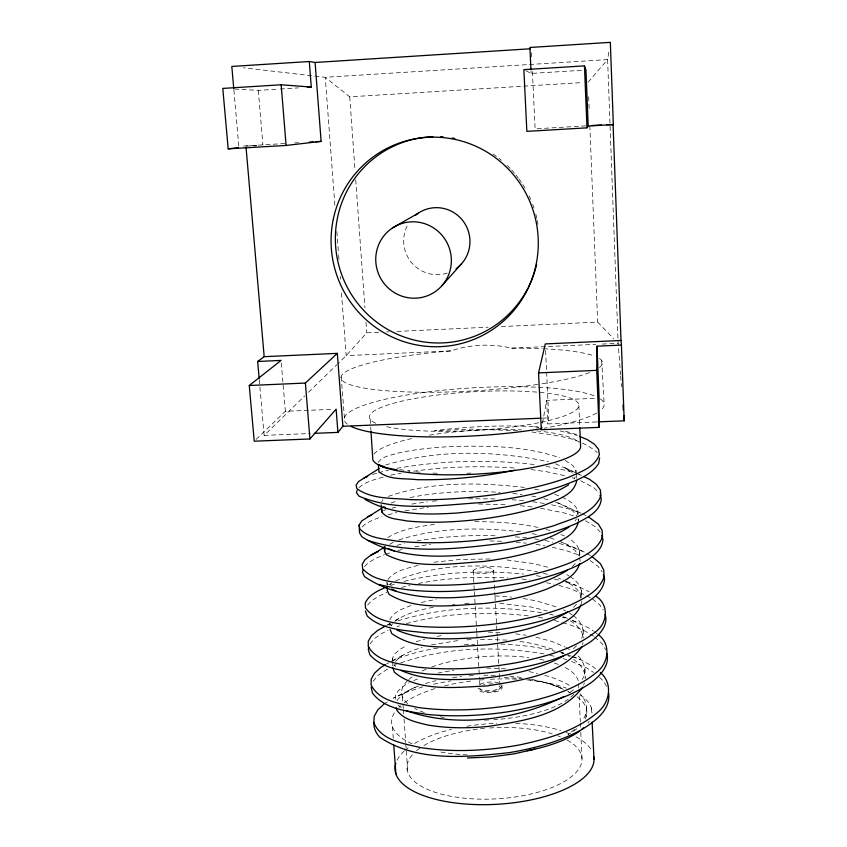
<?xml version="1.0" encoding="UTF-8"?>
<svg xmlns="http://www.w3.org/2000/svg" width="847" height="847" viewBox="0 0 847 847"><rect width="100%" height="100%" fill="white"/><g stroke="black" fill="none" stroke-linecap="round" stroke-linejoin="round"><path stroke-width="0.64" stroke-dasharray="4.24 3.18" d="M579.56 556.13L579.57 550.592L576.945 545.32L571.82 540.418L568.655 538.501M395.39 699.273L395.401 695.736L397.984 690.993L402.981 686.398L409.186 682.693M569.883 576.585C577.252 580.587 584.43 589.639 580.227 598.183M573.144 615.663C580.671 620.332 586.272 630.666 581.264 639.009M586.008 717.007L586.611 706.97L584.726 700.225L580.364 693.862M578.279 656.054C584.472 662.036 587.246 672.01 582.217 679.548M586.611 706.97L585.891 713.947L582.514 720.988M608.771 52.218L607.606 59.608L618.141 343.353L620.607 374.861M596.532 421.944L547.776 423.913L548.771 417.878L546.59 371.653M542.461 423.32L546.654 400.345L596.479 398.259M581.317 603.466L581.953 601.042M582.461 644.715L583.043 642.577M583.668 685.075L584.314 682.82M575.357 520.99L576.373 518.862M574.308 478.777L575.261 476.797M392.659 660.501L392.585 658.087L395.02 653.693L399.9 649.416L407.036 645.372M389.747 619.962C393.844 610.983 404.474 608.146 412.913 604.8M381.711 501.646L382.939 499.719M378.175 462.473C382.664 455.559 392.341 455.167 399.519 452.732C416.29 449.154 433.41 447.544 450.509 446.602C487.004 445.543 524.653 445.744 559.571 457.708M396.968 700.66C402.007 693.185 410.467 689.045 418.672 685.954M373.029 681.327L377.974 675.43L388.053 668.664M395.56 661.518C402.145 653.524 412.775 650.538 422.177 647.214M588.093 82.212L607.606 59.608L325.259 77.289L243.491 67.802M369.948 643.868L374.723 638.384L382.378 633.143L388.074 630.433M391.166 625.435L392.595 623.805M378.62 332.289L366.74 332.839L346.179 355.634L337.699 363.882M576.468 645.816L571.937 650.073M367.609 605.086L371.452 600.872L378.98 596.002L386.878 592.477M389.959 585.245L391.685 583.382M573.525 607.363L577.506 603.064M572.328 566.537L576.849 561.805M364.602 566.569L368.159 562.863L375.549 558.406L384.485 554.69M259.256 379.625L264.148 435.379L304.687 395.962M308.467 392.299L336.757 364.803M362.272 526.876L364.845 524.378L372.098 520.323L382.039 516.511M256.112 439.392L285.365 411.282L333.527 409.27M359.033 487.597C365.713 481.615 374.903 479.455 383.352 477.062M574.605 729.415L567.966 734.593A95.182 35.839 -3.2 0 0 577.432 728.24M570.01 692.444L575.272 688.442M387.788 537.644C402.219 528.337 420.112 526.559 436.756 524.092M394.755 621.359C406.327 612.974 420.641 609.724 434.437 607.055M384.22 703.836L387.27 701.941M395.581 580.978C439.794 562.027 490.826 563.52 537.443 571.778M386.592 664.006L388.847 662.661M389.736 544.272L393.177 542.313M388.667 584.832L390.891 583.572M387.64 624.8L389.715 623.625M395.263 620.502L400.716 617.431M392.299 660.766L403.871 654.625M393.802 665.784L396.1 664.63M415.295 687.192L393.379 698.129L407.947 691.66L423.627 686.589M385.618 465.003C437.92 449.355 495.23 450.466 548.358 461.731M391.123 661.507C406.295 654.466 422.685 650.401 439.159 647.86M413.675 680.607L418.291 678.648M388.434 496.363C431.726 481.202 479.317 482.367 524.367 487.417M386.55 625.414L391.102 623.583M398.863 539.899C438.079 527.268 480.493 527.173 521.096 531.842M391.007 585.393L394.395 584.102M400.673 662.957C446.771 646.79 497.38 645.859 545.193 654.085M391.081 503.054L397.825 500.693M397.179 626.695L399.456 625.901M383.522 510.519L385.988 509.714M385.597 554.224L391.79 552.339M397.931 620.83C444.304 606.494 494.288 604.959 542.006 612.783M372.553 474.479L377.466 473.039M378.694 472.668L388.424 470.17M416.195 641.698L424.686 639.21M388.201 514.775L396.745 512.541M404.167 581.37C443.087 571.683 483.828 570.084 523.637 574.075M421.372 602.471L436.141 599.316M537.559 384.464A130.946 20.752 -3.3 0 1 348.773 384.231A130.946 20.752 -3.3 0 1 450.731 350.912C470.254 344.443 491.398 343.321 511.419 348.17A130.946 20.752 -3.3 0 1 542.196 348.72M425.448 683.487L435.993 680.67M396.915 545.352L404.21 543.446M418.026 565.309C407.132 568.633 392.966 570.539 386.888 581.349L387.058 584.896M406.348 623.614C446.464 612.699 488.857 610.994 530 616.076M431.536 644.842L458.301 640.544M401.584 587.405L409.98 585.362M392.076 508.147L395.708 507.268M433.548 684.196L450.975 680.787M397.984 550.444L402.78 549.364M437.835 673.09L453.833 670.273M436.999 636.383L443.161 635.314M405.11 510.783L428.36 507.152M416.872 540.979C443.341 536.458 470.307 534.88 497.125 535.812M390.7 475.188L401.097 473.187M410.096 497.538C439.678 491.662 470.096 490.498 500.154 492.361M411.938 504.05L427.248 501.869M418.45 583.467C447.819 577.792 477.941 576.235 507.777 577.961M414.818 546.77L430.795 544.229M396.872 468.317C442.843 460.313 490.032 459.254 536.342 464.781M413.601 471.207C447.449 466.496 481.837 465.638 515.918 468.126M434.003 562.207L460.704 559.401L490.784 558.999M452.7 677.579L461.583 676.488M452.436 604.493L454.977 604.207M253.909 146.086L256.482 145.811M243.555 146.044L286.815 143.408M432.372 501.202L437.423 500.757M468.973 675.864L475.051 675.483M234.63 89.062L258.293 90.364L278.97 89.083M280.262 88.999L298.356 87.876M525.945 70.725L531.143 73.435L585.955 70.026M334.872 205.249L325.259 77.289L349.737 96.833L582.831 82.54M464.855 603.466L472.192 603.022M466.93 639.856L473.018 639.474M294.735 142.942L298.695 142.709M585.785 125.875L535.103 128.85L532.371 71.042M246.435 146.086L256.577 145.493M386.539 331.918L389.175 331.802M397.095 331.431L488.137 327.196M501.329 326.582L597.654 322.093L613.683 338.726M464.357 644.8L474.701 644.302M450.731 350.912L346.179 355.634L341.32 290.997M511.419 348.17L595.737 344.358M602.333 344.062L618.141 343.353M542.175 418.143L548.771 417.878M264.148 435.379L310.256 433.516M468.444 498.788L495.029 498.894M480.429 639.284L507.724 640.131M483.648 675.218L496.024 675.292M474.871 521.699C496.681 521.625 518.639 523.023 539.952 527.882M478.544 503.965L507.607 504.791M488.401 632.137L502.07 632.645M489.979 540.937L503.15 541.297M486.612 668.071L507.618 668.961M499.688 603.35L530.815 606.96L547.257 610.962M500.725 644.059C518.999 644.906 537.305 646.79 555.071 651.237M516.109 542.133L526.146 543.171M495.22 595.907L511.482 597.093M504.219 677.314L522.408 678.68M517.708 430.657L471.419 429.143L434.511 430.731A122.794 25.823 -3.3 0 1 534.468 426.708L538.332 427.132M407.492 470.868L410.043 471.059L407.46 470.71M512.033 499.73L523.594 500.609M515.325 536.839L526.802 537.834M520.45 505.744L532.964 507.035M506.982 559.973L533.959 563.668L550.158 567.85M512.869 493.43L522.006 494.447M509.682 676.097L522.8 677.611M531.778 431.959C554.118 435.411 579.581 436.83 597.188 452.594M532.784 501.763L544.282 503.425M521.932 579.02L529.311 579.983M515.823 633.874L526.199 635.239M531.09 469.545L546.379 471.673L566.22 476.014M399.72 469.63L406.168 470.53M534.468 426.708L539.412 427.407M534.595 538.946L538.491 539.497M538.533 617.315L544.642 618.384M540.534 508.221L564.218 512.954L573.631 515.918M536.395 575.716L541.54 576.542M546.146 466.316L567.691 470.805L574.965 473.166M531.747 496.056L537.824 497.221M528.824 679.643C540.693 681.56 552.943 683.709 563.678 689.384M519.836 641.391L533.684 643.731L555.653 650.02M536.077 544.325L544.812 545.87M523.255 598.501L536.797 600.989L558.829 607.701M551.535 504.77L570.38 509.312L581.095 513.229M532.202 533.652L538.226 534.764M531.524 679.23L549.174 683.529L563.308 689.31M534.584 489.153L539.719 490.138M546.559 582.715L553.97 584.176M535.939 637.209L551.81 641.423L564.748 646.875M560.163 430.954L577.305 435.464M544.981 540.502L552.752 542.112M554.404 620.491L561.635 622.376M529.1 671.618L537.538 673.481M554.362 579.115L559.475 580.29M543.88 498.629L551.005 500.598M550.021 655.239L554.849 656.383M552.297 547.194L566.961 550.868L579.697 555.325M549.65 614.117L553.44 615.081M562.292 617.325L564.811 617.971M558.819 585.415L569.671 588.432L585.595 595.134M561.317 652.973L563.806 653.672M572.191 477.697L574.584 478.364M543.372 573.175L548.083 574.52M559.221 543.446L573.027 547.458L584.716 552.212L561.646 542.069M546.251 529.439L549.989 530.55M565.468 431.218L576.521 434.564M562.821 622.736L572.339 625.647L584.652 630.867L593.535 636.224M544.769 675.281L554.425 678.278L564.96 682.798L570.423 686.059M565.743 582.08L575.642 585.256L589.12 591.725M555.664 502.112L581.127 513.144M576.182 473.558L579.814 474.744L576.479 473.166M563.234 658.606L566.759 659.781M571.45 661.348L587.077 668.124L593.588 672.412M572.127 620.544L589.47 628.262L593.376 631.068M550.169 537.856L557.051 540.322M554.796 494.33L560.809 496.575M549.174 683.529L560.47 687.732M567.554 654.71L571.153 656.097M572.35 656.563L580.756 659.802L591.799 665.763L596.553 669.511M558.438 578.099L560.693 578.988M561.55 652.222L563.954 653.175M572.35 656.489L580.756 659.802M580.629 480.768L593.747 487.597L599.104 492.996M563.795 616.902L567.405 618.352M572.212 620.279L578.215 622.704M555.473 463.785L574.584 472.245M560.873 534.489L564.42 535.96M566.41 581.349L575.642 585.256M563.149 616.881L565.362 617.844M585.446 520.725L595.854 527.141L600.131 532.043M558.004 502.864L566.59 506.781L573.017 511.175L577.051 515.982M579.168 474.415L581.466 475.495M559.041 651.311L563.393 653.376M575.367 472.637L564.25 467.364L572.551 473.145M565.129 460.366L572.847 465.585L575.854 470.074L576.076 472.679M567.839 691.554L570.095 692.677L567.956 691.576M563.446 609.861L565.722 611.005M560.492 541.561L568.898 545.828L575.134 550.592L578.977 555.77M582.291 513.663L586.495 515.887M562.016 497.02C569.004 500.482 578.385 505.437 578.014 514.489M586.727 595.759L591.27 598.247M565.86 647.489L570.317 649.935M562.948 579.888C570.296 583.837 579.433 588.644 581.307 597.527M586.77 553.43L590.878 555.844M570.391 620.936C576.489 624.652 582.757 630.401 583.276 637.939M566.791 574.531L568.856 575.896M567.744 655.44L569.713 656.764M573.641 659.4C579.856 663.699 585.33 670.432 585.161 678.341M594.35 631.767L597.283 633.874M569.131 612.72L572.138 614.933M590.126 560.502L597.94 566.325L602.132 571.767M398.016 705.011L402.42 708.516M592.402 598.871L599.983 605.139L603.308 610.009M594.647 636.891L601.995 643.604L605.785 649.84M599.517 677.24L603.964 681.708L606.96 687.224M390.075 623.943L391.579 625.827M394.151 664.524L395.56 666.61M577.919 519.042L578.501 521.085L578.12 515.812M579.486 557.972L580.248 561.265M387.058 582.545L387.386 584.938M233.888 90.078L238.833 146.542M576.182 473.992L576.616 479.201M258.293 90.364L262.919 145.123M281.289 363.035L285.365 411.282M341.182 376.915L344.687 421.033M620.713 376.174L621.539 386.677M575.854 470.074L576.034 472.457M336.862 231.633L338.546 254.058M338.641 255.381L338.938 259.341M340.229 276.482L340.43 279.129M349.737 96.833L355.052 170.66M355.719 179.892L364.941 307.789M365.989 322.294L366.74 332.839M392.415 726.599L393.474 741.051M402.463 696.742L403.288 708.484M403.384 709.786L403.659 713.703M404.03 718.912L405.692 742.396M405.787 743.698L407.809 772.379M370.192 419.233L370.615 425.776M370.7 427.079L370.87 429.694M579.57 550.592L579.867 555.336M473.124 570.836L474.288 590.433M474.362 591.746L475.135 604.811M475.209 606.124L476.448 627.024M476.533 628.336L476.766 632.254M476.84 633.567L477.147 638.786M477.221 640.099L479.55 679.305M479.624 680.607L480.016 687.139M601.688 360.473L604.197 404.464M493.494 570.19A10.228 2.912 -3.3 0 1 477.623 573.26A10.228 2.912 -3.3 0 1 478.799 568.146A10.228 2.912 -3.3 0 1 493.494 570.19L494.892 595.06M494.966 596.362L497.178 635.621M497.253 636.933L499.243 672.264M499.307 673.566L499.974 685.35M591.354 707.87L591.693 714.307M581.381 590.264L581.762 597.453M531.503 52.652L531.747 57.914M545.584 350.531L546.527 370.33M531.016 70.83L531.143 73.435M546.654 400.345L547.776 423.913M583.159 629.543L583.53 638.013M578.808 688.06L578.639 684.154A88.628 31.773 -3.2 0 0 563.308 666.578M579.157 695.863L580.322 721.898M580.386 723.2L580.555 727.107M580.788 732.316L582.016 759.653M578.84 405.522L579.75 426.433M588.676 96.717L589.247 111.211M589.83 125.705L597.654 322.093M389.885 623.551L389.98 625.944M392.585 658.087L392.669 660.268M584.906 668.442L585.235 678.225M577.728 510.529L577.855 514.394M392.69 661.708L392.839 666.536M492.933 153.995A103.366 101.746 68.5 0 1 501.318 160.242M507.109 165.409A103.366 101.746 68.5 0 1 510.773 169.104M511.662 170.067A103.366 101.746 68.5 0 1 515.114 174.016M515.95 175.033A103.366 101.746 68.5 0 1 518.364 178.124M519.137 179.183A103.366 101.746 68.5 0 1 521.381 182.38M522.8 184.54A103.366 101.746 68.5 0 1 525.479 188.976M529.11 195.932A103.366 101.746 68.5 0 1 530.73 199.511M532.678 204.36A103.366 101.746 68.5 0 1 533.97 208.023M535.802 214.217A103.366 101.746 68.5 0 1 537.009 219.288M537.273 220.559A103.366 101.746 68.5 0 1 537.961 224.413M447.269 273.094A33.584 33.065 68.3 0 1 407.079 226.075M599.485 358.503A130.946 20.752 -3.3 0 1 599.443 367.492M589.533 372.585A130.946 20.752 -3.3 0 1 538.883 384.263M543.573 348.784A130.946 20.752 -3.3 0 1 594.53 356.089M500.884 685.774A12.07 4.33 -3.2 0 1 492.414 692.38A12.07 4.33 -3.2 0 1 478.089 688.495M483.055 685.064A12.07 4.33 -3.2 0 1 484.844 684.598M488.835 683.984A12.07 4.33 -3.2 0 1 493.981 683.942M501.805 684.905A12.07 4.32 -3.2 0 1 492.308 690.474A12.07 4.32 -3.2 0 1 478.153 687.722M480.037 684.397A12.07 4.32 -3.2 0 1 499.031 683.042M499.095 686.176A10.058 3.61 -3.2 0 1 492.022 691.681A10.058 3.61 -3.2 0 1 480.09 688.452M573.843 694.307A88.628 31.773 -3.2 0 1 493.854 719.685M488.677 719.961A88.628 31.773 -3.2 0 1 483.552 720.13M444.23 717.536A88.628 31.773 -3.2 0 1 439.455 716.647M424.22 712.539A88.628 31.773 -3.2 0 1 414.681 708.41M407.629 703.635A88.628 31.773 -3.2 0 1 408.01 680.236M408.794 679.516A88.628 31.773 -3.2 0 1 412.383 676.679M422.155 671.025A88.628 31.773 -3.2 0 1 426.772 668.961M431.748 667.023A88.628 31.773 -3.2 0 1 528.761 657.547M539.835 659.305A88.628 31.773 -3.2 0 1 544.96 660.395M554.362 663.021A88.628 31.773 -3.2 0 1 558.385 664.461M567.13 740.077A87.654 35.574 -3.2 0 1 503.785 798.319A87.654 35.574 -3.2 0 1 413.145 753.946M416.502 750.781A87.654 35.574 -3.2 0 1 421.637 746.969M423.934 745.529A87.654 35.574 -3.2 0 1 484.495 728.409M489.598 727.997A87.654 35.574 -3.2 0 1 552.191 733.862M557.866 735.81A87.654 35.574 -3.2 0 1 560.333 736.795M589.268 721.146A100.348 37.787 -3.2 0 1 587.85 723.222M467.29 754.899A100.348 37.787 -3.2 0 1 439.508 751.818M412.245 743.857A100.348 37.787 -3.2 0 1 395.274 711.533M398.884 707.351A100.348 37.787 -3.2 0 1 400.515 705.826M404.284 702.83A100.348 37.787 -3.2 0 1 435.94 688.315M444.58 685.932A100.348 37.787 -3.2 0 1 471.313 680.977M480.09 680.014A100.348 37.787 -3.2 0 1 483.912 679.686M490.297 679.273A100.348 37.787 -3.2 0 1 516.786 679.178M526.898 679.897A100.348 37.787 -3.2 0 1 566.325 688.135M579.973 694.784A100.348 37.787 -3.2 0 1 592 713.047M577.051 696.816A95.182 35.839 -3.2 0 1 585.161 719.018M470.868 473.092A98.887 20.773 -3.3 0 1 466.962 473.24M437.221 473.261A98.887 20.773 -3.3 0 1 431.102 472.986M420.07 472.192A98.887 20.773 -3.3 0 1 416.163 471.811M373.94 454.098A104.255 21.906 -3.3 0 1 413.177 438.238M429.577 435.157A104.255 21.906 -3.3 0 1 521.519 429.874M536.638 430.911A104.255 21.906 -3.3 0 1 579.115 442.769M397.095 760.172A99.65 40.465 -3.2 0 1 403.977 751.3M404.877 750.484A99.65 40.465 -3.2 0 1 408.879 747.255M414.67 743.444A99.65 40.465 -3.2 0 1 451.515 729.373M466.877 726.271A99.65 40.465 -3.2 0 1 496.67 723.296M515.834 723.338A99.65 40.465 -3.2 0 1 560.587 730.527M566.198 732.464A99.65 40.465 -3.2 0 1 568.803 733.481M576.024 736.858A99.65 40.465 -3.2 0 1 592.064 751.321M375.666 423.214A104.859 19.333 -3.3 0 1 428.021 396.332A104.859 19.333 -3.3 0 1 562.482 395.782A104.859 19.333 -3.3 0 1 539.751 422.547M538.565 422.791A104.859 19.333 -3.3 0 1 386.624 426.666M600.375 398.958A130.184 24.023 -3.3 0 1 600.396 410.52M596.68 413.018A130.184 24.023 -3.3 0 1 543.965 428.222M347.439 424.209A130.184 24.023 -3.3 0 1 396.343 396.915A130.184 24.023 -3.3 0 1 537.39 387.248M538.671 387.301A130.184 24.023 -3.3 0 1 596.383 396.756"/><path stroke-width="1.27" d="M621.433 345.078L621.01 340.483L545.277 343.924L538.544 372.892L541.297 429.704L599.03 427.386L599.104 398.143L597.019 346.179L621.433 345.078L624.207 420.821L597.855 421.891M599.03 427.386L596.733 370.361L597.019 346.179M599.612 457.909L598.691 463.51C590.38 476.332 574.615 480.905 561.148 486.252C535.738 494.468 509.354 499.19 482.885 502.462C442.314 504.928 397.539 512.424 359.012 496.183L356.513 492.721L357.095 490.286M541.297 429.704L541.762 427.142M576.722 480.514C574.16 495.251 556.49 499.751 544.737 505.108C524.579 512.054 503.584 516.13 482.494 518.978C457.264 521.985 431.695 523.51 406.359 520.873C398.111 519.02 387.185 519.433 381.743 511.895L382.113 509.936M578.257 522.154C574.933 536.702 557.834 541.773 545.839 547.31C525.765 554.531 504.759 558.702 483.658 561.487C451.758 563.541 416.173 569.65 386.518 554.796L384.559 551.619L385.036 549.396M579.676 563.541C575.526 577.802 559.115 583.371 546.908 589.057C526.919 596.51 505.924 600.777 484.802 603.477C453.42 605.203 417.402 611.322 389.133 594.403L387.354 590.825L387.174 587.267M581 604.684C575.949 618.532 560.354 624.567 547.967 630.348C528.062 638.013 507.067 642.354 485.945 644.959C455.337 646.314 418.196 652.423 391.727 633.503L390.118 629.533M363.077 569.798L362.442 572.117L364.485 576.595C392.023 595.293 426.814 599.305 459.413 597.357C496.321 594.541 535.272 590.02 567.395 570.264M368.953 647.203L368.286 649.427L369.885 654.869C383.786 670.221 406.708 671.004 425.861 673.852C453.092 675.948 480.503 674.403 507.48 670.316C536.342 665.17 565.87 658.235 590.592 641.761C598.797 635.483 608.728 625.711 605.139 614.371M569.089 526.993C536.32 547.924 495.961 552.032 458.079 555.473C425.078 557.675 390.234 555.304 361.754 536.659L359.488 532.689L359.149 524.981L361.785 520.884L382.103 508.009M582.694 687.171C561.254 715.98 521.35 721.242 488.179 726.43C468.01 728.335 447.555 728.473 427.544 724.958C416.597 722.322 403.913 719.876 396.862 710.21L396.227 707.838M586.971 127.844L588.199 126.065L585.955 70.026L584.472 65.875L523.87 69.645L526.855 131.359L586.971 127.844L584.472 65.875M581.878 646.854C560.492 675.853 520.164 680.406 487.067 685.943C457.581 687.097 418.513 692.719 394.3 672.105L392.87 667.743M314.205 433.357L337.921 432.394L342.887 426.274L337.318 353.358L264.179 356.672L257.668 361.478L259.14 378.334M257.668 361.478L281.077 360.42L249.262 385.501L254.227 441.202L309.928 438.968L336.132 409.165L337.921 432.394M441.859 285.778L461.562 263.745M384.22 703.836L377.751 709.945L374.226 716.266L373.845 722.618C381.097 740.522 403.606 743.539 420.186 747.52C453.092 752.623 486.75 750.887 519.423 744.958C546.929 739.071 575.409 731.152 597.304 712.634C609.808 702.946 613.292 683.391 600.354 672.497M249.262 385.501L305.386 383.056L337.318 353.358M385.269 546.844L370.912 555.177L365.025 559.676L362.209 564.25L362.664 568.75C375.295 582.715 396.809 581.815 414.067 584.494C441.255 586.251 468.56 584.779 495.559 581.296C521.032 577.612 546.442 572.297 570.391 562.662C582.651 556.723 597.717 550.614 602.482 536.638L602.09 530.254L598.437 524.219L588.591 516.988M567.617 611.883C540.841 628.94 508.412 634.117 477.38 637.685C450.636 639.083 421.891 641.243 396.862 630.009M379.107 468.56L358.514 481.572L356.079 485.183L356.947 488.677C372.288 499.719 392.997 497.845 410.943 499.677C438.693 500.291 466.432 498.364 493.928 494.712C519.275 491.006 544.589 486.072 568.708 477.263C579.994 472.012 594.806 467.533 599.369 454.627L598.511 449.228L594.382 444.177L587.225 439.561L579.507 436.374M568.718 484.738C535.42 505.363 494.86 509.185 456.724 513.049C425.649 514.997 392.849 515.378 364.941 499.317M385.459 664.683L380.928 667.372L374.596 673.09L371.251 679.008L371.081 684.916C379.604 702.047 402.018 703.889 418.672 707.573C451.949 711.925 485.797 709.934 518.745 703.931C546.008 698.066 574.298 690.57 596.288 672.56C608.686 663.455 611.396 644.313 598.257 634.572M392.394 228.023L418.397 213.116M385.438 626.039L377.614 630.443L371.431 635.779L368.254 641.253L368.286 646.706C378.154 662.936 400.356 663.72 417.148 667.087C450.773 670.708 484.833 668.463 518.046 662.418C545.066 656.594 573.154 649.543 595.25 632.074C607.585 623.561 609.395 604.864 596.119 596.288M563.626 696.636C516.871 720.003 456.554 728.335 406.655 710.802M564.642 655.25C538.501 670.199 508.189 675.737 478.566 678.701C452.679 680.088 425.268 681.094 401.033 670.443M370.912 555.177L378.524 551.429M367.513 516.818L371.812 514.87M364.094 477.962L367.725 476.469M385.353 587.522C377.593 590.878 368.9 594.859 365.248 603L365.481 607.987C376.724 623.17 398.619 623.021 415.612 626.071C442.505 628.389 469.598 627.172 496.353 623.794C521.89 620.142 547.331 614.668 571.206 604.673C583.922 598.395 599.094 591.524 603.996 577.051L603.826 570.19L600.417 563.678L591.905 556.447M534.764 749.15L513.727 753.936L490.847 756.932L467.48 757.98M514.902 470.201C482.684 476.861 449.757 480.281 416.851 479.677C404.4 478.079 389.017 480.355 378.905 471.652L378.387 465.098M309.303 61.513L311.283 87.072L281.172 84.774L222.793 88.416L228.171 148.839L286.095 145.451L321.119 141.396L315.095 62.466L309.303 61.513L231.813 66.447L233.772 88.766M228.171 148.839L238.473 147.738M315.095 62.466L530 48.798M307.397 87.315L311.283 87.072M309.25 142.095L313.199 141.862M315.846 141.703L321.119 141.396M592.286 125.494L601.381 124.964M606.579 124.657L613.344 124.583L588.199 126.065M538.544 372.892L596.733 370.361M342.887 426.274L540.852 418.196M397.254 469.979L382.971 466.972L379.202 464.834M378.715 584.43C427.079 596.669 478.153 591.206 526.58 582.058C548.051 577.051 569.745 571.079 588.601 559.295C595.293 554.372 602.598 548.295 602.948 539.327L601.772 535.548M378.651 465.024L384.707 466.633M367.439 540.312C411.769 554.669 459.857 548.581 505.236 542.969C529.46 538.84 553.694 533.451 576.278 523.51C586.346 518.025 600.407 511.948 601.296 498.809L599.983 495.326M388.064 548.401L394.141 551.037M584.123 476.766L589.501 479.296L596.436 484.389L600.322 489.937L600.947 495.823C593.26 514.224 570.719 519.063 553.906 525.701C527.596 533.568 500.408 538.057 473.113 540.757C447.46 542.948 421.605 543.7 395.951 541.042C383.68 538.724 369.091 538.48 359.816 528.983L359.149 524.981M391.748 588.93L396.449 591.365M383.733 506.675L385.523 507.956M365.375 611.026L367.196 615.991C382.304 630.168 405.025 630.263 424.442 632.73C451.938 634.308 479.54 632.55 506.739 628.379C531.185 624.186 555.59 618.352 578.025 607.553C589.141 601.275 603.149 593.609 604.557 579.454L603.403 574.933M371.177 687.319L372.564 693.227C385.237 709.638 408.328 711.236 427.269 714.434C454.236 717.06 481.445 715.747 508.2 711.745C537.252 706.631 566.939 699.347 591.545 682.375C600.121 675.588 610.052 665.371 606.844 653.45M608.601 692.931C611.132 710.474 593.631 722.438 580.47 730.336C558.237 742.141 533.631 748.557 508.92 752.687C466.284 757.176 417.073 762.406 379.7 737.176A118.178 44.542 -3.2 0 1 373.929 722.353M246.022 147.124L264.179 356.672M281.172 84.774L286.095 145.451M305.386 383.056L309.928 438.968M622.979 405.067L623.381 410.319M623.794 415.57L624.207 420.821M393.77 745L395.888 773.904M381.266 504.928L381.743 511.895M370.954 431.007L372.818 459.773A104.255 21.906 -3.3 0 0 481.869 473.769A104.255 21.906 -3.3 0 0 580.597 446.041L579.803 427.746M384.284 546.929L384.559 551.619M592.095 722.046L594.043 759.42M530.953 69.539L529.904 47.474L610.327 42.35L613.344 124.583M613.069 124.276L621.01 340.483M527.903 288.171A103.366 101.746 68.5 0 1 406.856 337.942A103.366 101.746 68.5 0 1 336.217 225.366A103.366 101.746 68.5 0 1 432.891 136.738M440.631 136.78A103.366 101.746 68.5 0 1 443.225 136.928M452.234 137.966A103.366 101.746 68.5 0 1 454.775 138.41M536.659 264.169A103.366 101.746 68.5 0 1 528.475 287.038M415.422 215.35A33.584 33.065 68.3 0 1 462.991 220.898A33.584 33.065 68.3 0 1 456.046 268.69M583.594 727.806A100.348 37.787 -3.2 0 1 581.847 729.309M579.941 730.802A100.348 37.787 -3.2 0 1 527.247 750.717M593.906 757.08A99.65 40.465 -3.2 0 1 490.858 804.565A99.65 40.465 -3.2 0 1 395.814 763.327M541.604 428.624A130.184 24.023 -3.3 0 1 351.177 426.454M333.326 219.034A105.039 103.366 67.7 0 0 466.729 341.966A105.039 103.366 67.7 0 0 503.986 164.837A105.039 103.366 67.7 0 0 333.326 219.034M376.492 251.855A38.359 37.66 61.8 0 0 425.586 296.408A38.359 37.66 61.8 0 0 438.587 231.76A38.359 37.66 61.8 0 0 376.492 251.855"/></g></svg>
